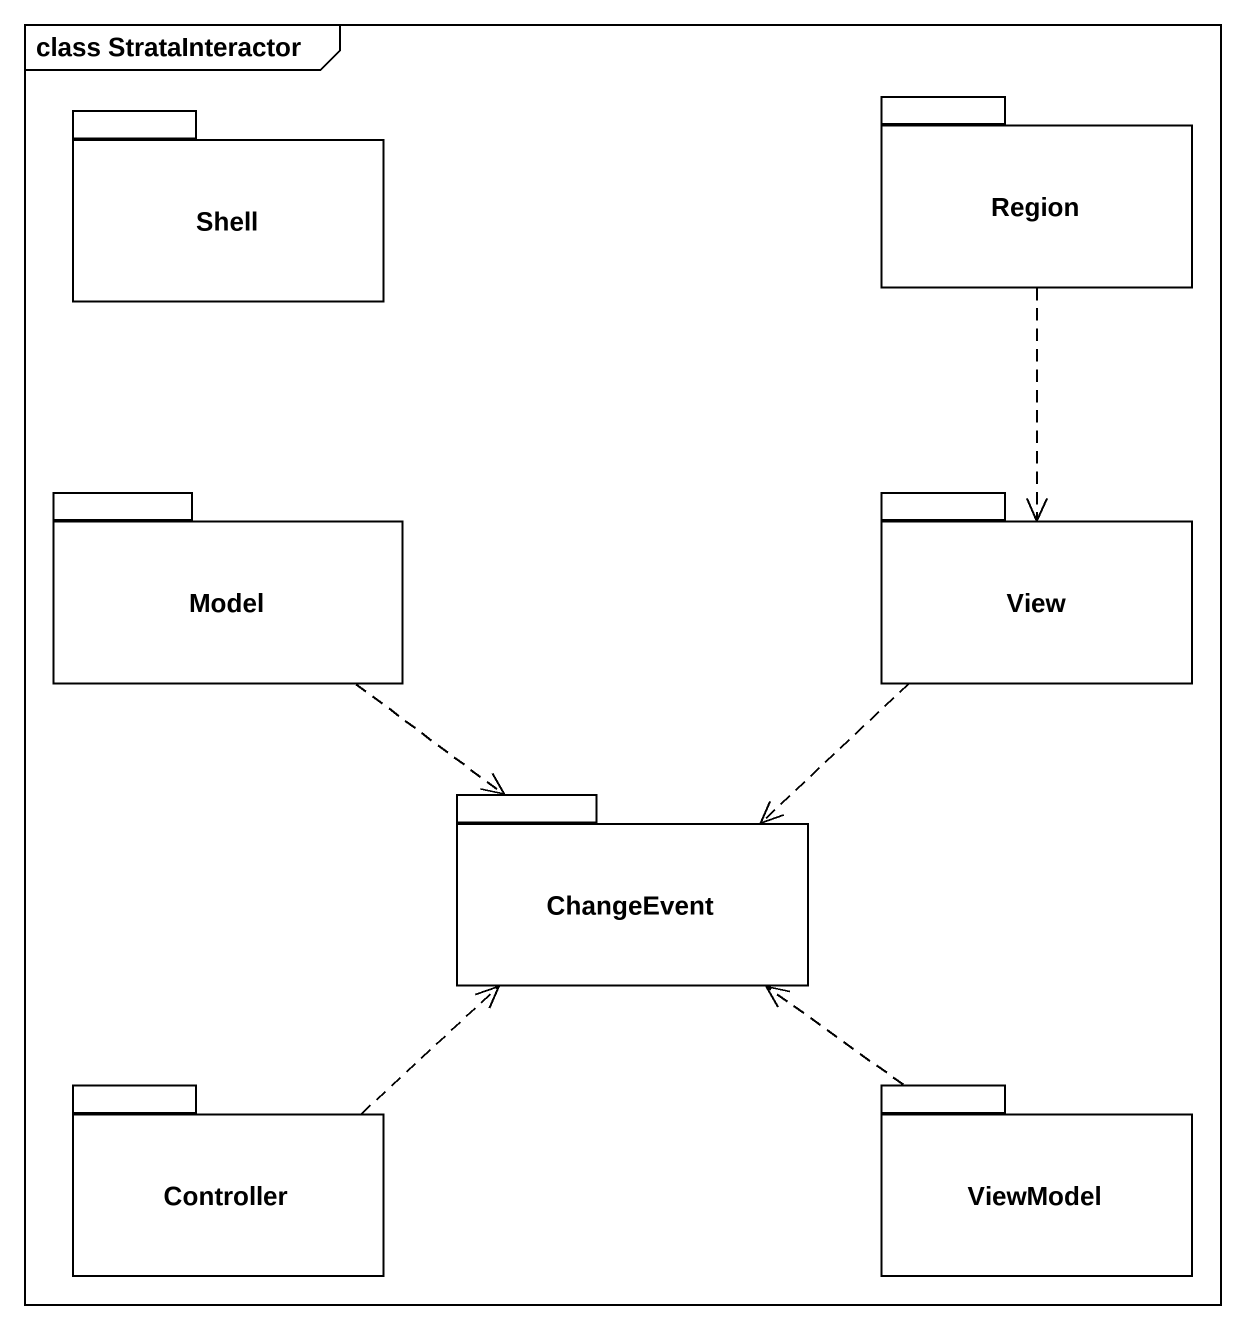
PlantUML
@startuml
mainframe class StrataInteractor
package Shell {
}
package Region {
}
package Model {
}
package View {
}
package ChangeEvent {
}
package Controller {
}
package ViewModel {
}
Region ..> View
Model ..> ChangeEvent
View ..> ChangeEvent
Controller .up.> ChangeEvent
ViewModel .up.> ChangeEvent
@enduml
